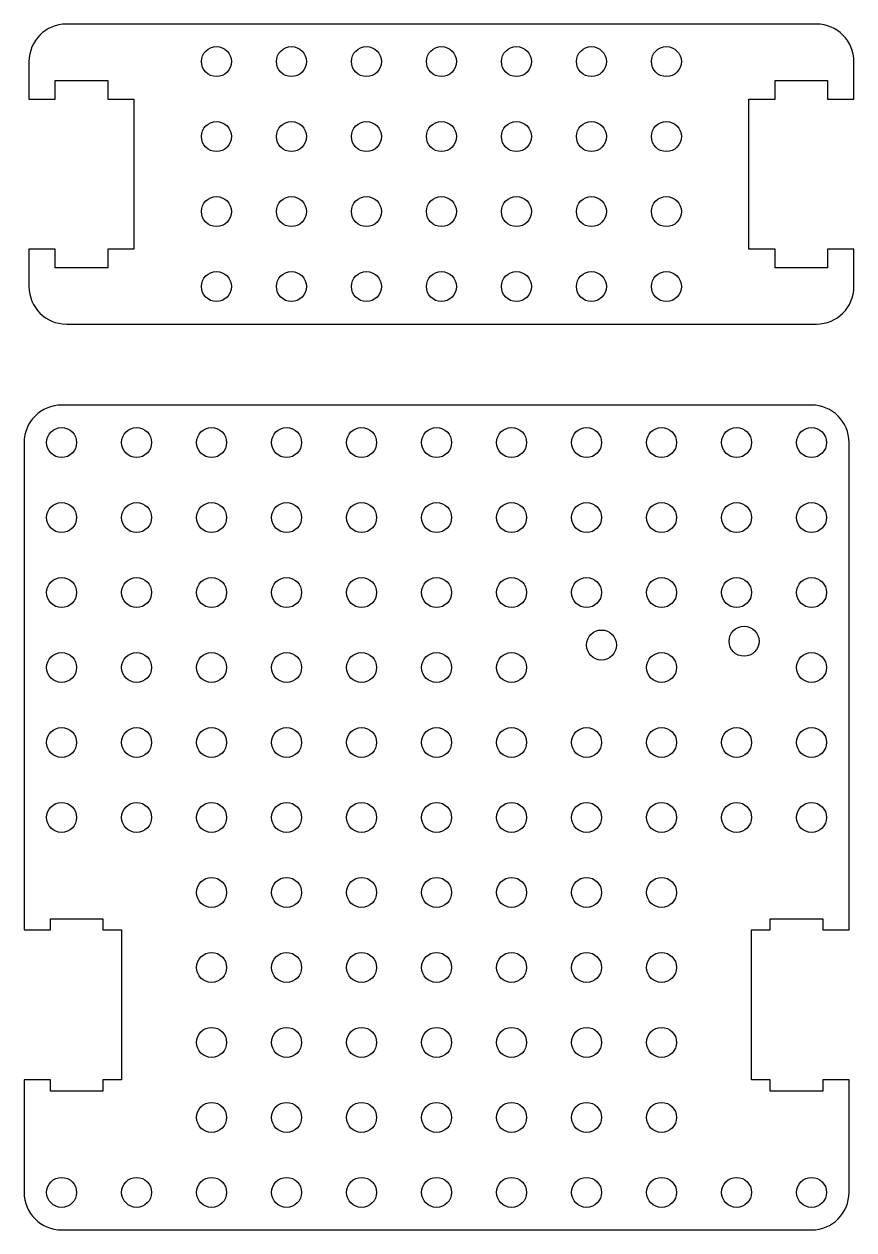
# Model space of a CAD drawing. Extents: x 30 to 266, y 25 to 186.
# Drawn here: x 30 to 140.6, y 25 to 185.8 of the extents above; entities that cross this region are included whole.
import ezdxf

# ---------------------------------------------------------------- set-up
doc = ezdxf.new("R2010")
doc.units = 0
doc.layers.add('Layer_1', color=7, linetype='CONTINUOUS')

msp = doc.modelspace()

# ---------------------------------------------------------------- linework, layer by layer
at = {"layer": 'Layer_1', "color": 7}
for points in [[(135.652643, 185.805716), (35.648956, 185.805716)], [(30.648331, 180.805091), (30.644442, 175.806472), (34.145762, 175.806472), (34.141802, 178.30509), (41.144441, 178.30509), (41.148401, 175.806472), (44.644442, 175.805061), (44.644442, 155.802561), (41.148401, 155.803972), (41.144441, 153.305089), (34.141802, 153.305089), (34.145762, 155.803972), (30.644442, 155.803972), (30.648331, 150.805089)], [(57.644443, 180.805091), (57.644443, 180.805091)], [(67.644443, 180.805085), (67.644443, 180.805085)], [(77.644443, 180.805083), (77.644443, 180.805083)], [(87.644442, 180.805088), (87.644442, 180.805088)], [(97.644442, 180.805085), (97.644442, 180.805085)], [(107.644441, 180.805083), (107.644441, 180.805083)], [(117.644441, 180.80508), (117.644441, 180.80508)], [(140.644443, 150.805089), (140.640548, 155.803972), (137.148048, 155.803972), (137.147201, 153.305089), (130.144562, 153.305089), (130.145409, 155.803972), (126.644437, 155.802561), (126.644437, 175.805061), (130.145409, 175.806472), (130.141797, 178.30509), (137.144435, 178.30509), (137.148048, 175.806472), (140.640548, 175.806472), (140.644443, 180.805091)], [(57.644443, 170.805091), (57.644443, 170.805091)], [(67.644443, 170.805086), (67.644443, 170.805086)], [(77.644443, 170.805083), (77.644443, 170.805083)], [(87.644442, 170.805088), (87.644442, 170.805088)], [(97.644442, 170.805086), (97.644442, 170.805086)], [(107.644441, 170.805083), (107.644441, 170.805083)], [(117.644441, 170.80508), (117.644441, 170.80508)], [(57.644443, 160.805094), (57.644443, 160.805094)], [(67.644442, 160.805089), (67.644442, 160.805089)], [(77.644443, 160.805086), (77.644443, 160.805086)], [(87.644442, 160.805092), (87.644442, 160.805092)], [(97.644442, 160.805089), (97.644442, 160.805089)], [(107.644441, 160.805086), (107.644441, 160.805086)], [(117.644441, 160.805083), (117.644441, 160.805083)], [(57.644443, 150.805095), (57.644443, 150.805095)], [(67.644443, 150.805089), (67.644443, 150.805089)], [(77.644443, 150.805086), (77.644443, 150.805086)], [(87.644442, 150.805092), (87.644442, 150.805092)], [(97.644442, 150.805089), (97.644442, 150.805089)], [(107.644441, 150.805086), (107.644441, 150.805086)], [(117.644441, 150.805083), (117.644441, 150.805083)], [(35.648956, 145.804444), (135.652637, 145.804444)], [(134.999998, 134.999984), (34.999986, 134.999998)], [(29.999999, 130), (29.999999, 65), (33.499998, 64.999997), (33.499998, 66.5), (40.499998, 66.500002), (40.499998, 64.999997), (42.999999, 64.999997), (42.999999, 45), (40.499998, 45), (40.499998, 43.5), (33.499998, 43.5), (33.499998, 45), (29.999999, 44.999995), (29.999999, 30.000013)], [(37.000002, 129.999999), (37.000002, 129.999999)], [(47.000002, 129.999999), (47.000002, 129.999999)], [(57.000002, 129.999999), (57.000002, 129.999999)], [(66.999999, 129.999999), (66.999999, 129.999999)], [(76.999999, 129.999999), (76.999999, 129.999999)], [(86.999998, 129.999999), (86.999998, 129.999999)], [(96.999998, 129.999999), (96.999998, 129.999999)], [(106.999998, 129.999999), (106.999998, 129.999999)], [(117, 129.999999), (117, 129.999999)], [(127, 129.999999), (127, 129.999999)], [(137, 129.999999), (137, 129.999999)], [(37.000002, 119.999999), (37.000002, 119.999999)], [(47.000002, 120.000002), (47.000002, 120.000002)], [(57.000002, 119.999999), (57.000002, 119.999999)], [(67.000002, 119.999999), (67.000002, 119.999999)], [(77.000001, 119.999999), (77.000001, 119.999999)], [(87.000001, 119.999999), (87.000001, 119.999999)], [(97.000001, 120.000002), (97.000001, 120.000002)], [(107, 119.999999), (107, 119.999999)], [(117.000003, 119.999999), (117.000003, 119.999999)], [(127.000003, 119.999999), (127.000003, 119.999999)], [(137.000002, 119.999999), (137.000002, 119.999999)], [(37.000002, 109.999999), (37.000002, 109.999999)], [(47.000002, 109.999999), (47.000002, 109.999999)], [(57.000002, 109.999999), (57.000002, 109.999999)], [(67.000002, 109.999999), (67.000002, 109.999999)], [(77.000001, 109.999999), (77.000001, 109.999999)], [(87.000001, 109.999999), (87.000001, 109.999999)], [(97.000001, 109.999999), (97.000001, 109.999999)], [(107, 109.999999), (107, 109.999999)], [(117.000003, 109.999999), (117.000003, 109.999999)], [(127.000003, 109.999999), (127.000003, 109.999999)], [(137.000002, 109.999999), (137.000002, 109.999999)], [(108.992063, 103.000002), (108.992063, 103.000002)], [(123.999994, 103.499996), (123.999994, 103.499996)], [(37.000002, 99.999999), (37.000002, 99.999999)], [(47.000002, 99.999999), (47.000002, 99.999999)], [(57.000002, 99.999999), (57.000002, 99.999999)], [(66.999999, 99.999999), (66.999999, 99.999999)], [(76.999999, 99.999999), (76.999999, 99.999999)], [(86.999998, 99.999999), (86.999998, 99.999999)], [(96.999998, 99.999999), (96.999998, 99.999999)], [(117, 99.999999), (117, 99.999999)], [(137, 99.999999), (137, 99.999999)], [(37.000002, 90), (37.000002, 90)], [(47.000002, 90), (47.000002, 90)], [(57.000002, 90), (57.000002, 90)], [(66.999999, 90), (66.999999, 90)], [(76.999999, 90), (76.999999, 90)], [(86.999998, 90), (86.999998, 90)], [(96.999998, 90), (96.999998, 90)], [(106.999998, 90), (106.999998, 90)], [(117, 90), (117, 90)], [(127, 90), (127, 90)], [(137, 90), (137, 90)], [(37.000002, 79.999997), (37.000002, 79.999997)], [(47.000002, 79.999997), (47.000002, 79.999997)], [(57.000002, 79.999997), (57.000002, 79.999997)], [(67.000002, 79.999997), (67.000002, 79.999997)], [(77.000001, 79.999997), (77.000001, 79.999997)], [(87.000001, 79.999997), (87.000001, 79.999997)], [(97.000001, 79.999997), (97.000001, 79.999997)], [(107, 79.999997), (107, 79.999997)], [(117.000003, 79.999997), (117.000003, 79.999997)], [(127.000003, 79.999997), (127.000003, 79.999997)], [(137.000002, 79.999997), (137.000002, 79.999997)], [(57.000002, 69.999997), (57.000002, 69.999997)], [(67.000002, 69.999997), (67.000002, 69.999997)], [(73, 69.999992), (73, 69.999992)], [(87.000001, 69.999997), (87.000001, 69.999997)], [(97.000001, 70), (97.000001, 70)], [(107, 69.999997), (107, 69.999997)], [(117.000003, 69.999997), (117.000003, 69.999997)], [(139.999999, 30.000013), (139.999999, 45), (136.499998, 45), (136.499998, 43.5), (129.5, 43.5), (129.5, 45), (127, 45), (127, 64.999997), (129.5, 65), (129.5, 66.5), (136.499998, 66.5), (136.499998, 64.999997), (139.999999, 65)], [(57.000002, 59.999998), (57.000002, 59.999998)], [(66.999999, 59.999998), (66.999999, 59.999998)], [(76.999999, 59.999998), (76.999999, 59.999998)], [(86.999998, 59.999998), (86.999998, 59.999998)], [(96.999998, 59.999998), (96.999998, 59.999998)], [(106.999998, 59.999998), (106.999998, 59.999998)], [(117, 59.999998), (117, 59.999998)], [(57.000002, 49.999998), (57.000002, 49.999998)], [(66.999999, 49.999998), (66.999999, 49.999998)], [(76.999999, 49.999998), (76.999999, 49.999998)], [(86.999998, 49.999998), (86.999998, 49.999998)], [(96.999998, 49.999998), (96.999998, 49.999998)], [(106.999998, 49.999998), (106.999998, 49.999998)], [(117, 49.999998), (117, 49.999998)], [(57.000002, 39.999998), (57.000002, 39.999998)], [(66.999999, 39.999998), (66.999999, 39.999998)], [(76.999999, 39.999998), (76.999999, 39.999998)], [(86.999998, 39.999998), (86.999998, 39.999998)], [(96.999998, 39.999998), (96.999998, 39.999998)], [(106.999998, 39.999998), (106.999998, 39.999998)], [(117, 39.999998), (117, 39.999998)], [(37, 29.999998), (37, 29.999998)], [(47.000002, 29.999998), (47.000002, 29.999998)], [(57.000002, 29.999998), (57.000002, 29.999998)], [(66.999999, 29.999998), (66.999999, 29.999998)], [(76.999999, 29.999998), (76.999999, 29.999998)], [(86.999998, 29.999998), (86.999998, 29.999998)], [(96.999998, 29.999998), (96.999998, 29.999998)], [(106.999998, 29.999998), (106.999998, 29.999998)], [(117, 29.999998), (117, 29.999998)], [(127, 29.999998), (127, 29.999998)], [(137, 29.999998), (137, 29.999998)], [(34.999986, 24.999995), (134.999998, 24.999995)], [(34.999986, 24.999995), (34.999986, 24.999995)]]:
    msp.add_lwpolyline(points, dxfattribs=at)
for points in [[(35.648956, 185.805716), (32.878954, 185.805716), (30.650486, 183.57509), (30.648331, 180.805091)], [(140.644443, 180.805091), (140.6467, 183.57509), (138.422645, 185.805716), (135.652643, 185.805716)], [(53.644443, 180.805091), (53.644443, 181.909663), (54.539873, 182.805097), (55.644443, 182.805097)], [(55.644443, 182.805097), (56.749013, 182.805097), (57.644443, 181.909663), (57.644443, 180.805091)], [(63.644442, 180.805085), (63.644442, 181.909657), (64.539872, 182.805092), (65.644442, 182.805092)], [(65.644442, 182.805092), (66.749012, 182.805092), (67.644443, 181.909657), (67.644443, 180.805085)], [(73.644442, 180.805083), (73.644442, 181.909655), (74.539872, 182.805089), (75.644442, 182.805089)], [(75.644442, 182.805089), (76.749012, 182.805089), (77.644443, 181.909655), (77.644443, 180.805083)], [(83.644441, 180.805088), (83.644441, 181.90966), (84.539871, 182.805094), (85.644441, 182.805094)], [(85.644441, 182.805094), (86.749012, 182.805094), (87.644442, 181.90966), (87.644442, 180.805088)], [(93.644441, 180.805085), (93.644441, 181.909657), (94.539871, 182.805092), (95.644441, 182.805092)], [(95.644441, 182.805092), (96.749011, 182.805092), (97.644442, 181.909657), (97.644442, 180.805085)], [(103.644441, 180.805083), (103.644441, 181.909655), (104.53987, 182.805089), (105.644441, 182.805089)], [(105.644441, 182.805089), (106.749011, 182.805089), (107.644441, 181.909655), (107.644441, 180.805083)], [(113.644441, 180.80508), (113.644441, 181.909652), (114.53987, 182.805086), (115.644441, 182.805086)], [(115.644441, 182.805086), (116.749011, 182.805086), (117.644441, 181.909652), (117.644441, 180.80508)], [(55.644443, 178.805085), (54.539873, 178.805085), (53.644443, 179.700519), (53.644443, 180.805091)], [(57.644443, 180.805091), (57.644443, 179.700519), (56.749013, 178.805085), (55.644443, 178.805085)], [(65.644442, 178.805079), (64.539872, 178.805079), (63.644442, 179.700513), (63.644442, 180.805085)], [(67.644443, 180.805085), (67.644443, 179.700513), (66.749012, 178.805079), (65.644442, 178.805079)], [(75.644442, 178.805076), (74.539872, 178.805076), (73.644442, 179.700511), (73.644442, 180.805083)], [(77.644443, 180.805083), (77.644443, 179.700511), (76.749012, 178.805076), (75.644442, 178.805076)], [(85.644441, 178.805082), (84.539871, 178.805082), (83.644441, 179.700516), (83.644441, 180.805088)], [(87.644442, 180.805088), (87.644442, 179.700516), (86.749012, 178.805082), (85.644441, 178.805082)], [(95.644441, 178.805079), (94.539871, 178.805079), (93.644441, 179.700513), (93.644441, 180.805085)], [(97.644442, 180.805085), (97.644442, 179.700513), (96.749011, 178.805079), (95.644441, 178.805079)], [(105.644441, 178.805076), (104.53987, 178.805076), (103.644441, 179.700511), (103.644441, 180.805083)], [(107.644441, 180.805083), (107.644441, 179.700511), (106.749011, 178.805076), (105.644441, 178.805076)], [(115.644441, 178.805073), (114.53987, 178.805073), (113.644441, 179.700508), (113.644441, 180.80508)], [(117.644441, 180.80508), (117.644441, 179.700508), (116.749011, 178.805073), (115.644441, 178.805073)], [(53.644443, 170.805091), (53.644443, 171.909663), (54.539872, 172.805098), (55.644443, 172.805098)], [(55.644443, 172.805098), (56.749013, 172.805098), (57.644443, 171.909663), (57.644443, 170.805091)], [(63.644443, 170.805086), (63.644443, 171.909658), (64.539872, 172.805092), (65.644443, 172.805092)], [(65.644443, 172.805092), (66.749013, 172.805092), (67.644443, 171.909658), (67.644443, 170.805086)], [(73.644442, 170.805083), (73.644442, 171.909655), (74.539872, 172.805089), (75.644442, 172.805089)], [(75.644442, 172.805089), (76.749012, 172.805089), (77.644443, 171.909655), (77.644443, 170.805083)], [(83.644441, 170.805088), (83.644441, 171.909661), (84.539871, 172.805095), (85.644441, 172.805095)], [(85.644441, 172.805095), (86.749012, 172.805095), (87.644442, 171.909661), (87.644442, 170.805088)], [(93.644441, 170.805086), (93.644441, 171.909658), (94.539871, 172.805092), (95.644441, 172.805092)], [(95.644441, 172.805092), (96.749011, 172.805092), (97.644442, 171.909658), (97.644442, 170.805086)], [(103.644441, 170.805083), (103.644441, 171.909655), (104.53987, 172.805089), (105.644441, 172.805089)], [(105.644441, 172.805089), (106.749011, 172.805089), (107.644441, 171.909655), (107.644441, 170.805083)], [(113.644441, 170.80508), (113.644441, 171.909652), (114.53987, 172.805086), (115.644441, 172.805086)], [(115.644441, 172.805086), (116.749011, 172.805086), (117.644441, 171.909652), (117.644441, 170.80508)], [(55.644443, 168.805085), (54.539872, 168.805085), (53.644443, 169.700519), (53.644443, 170.805091)], [(57.644443, 170.805091), (57.644443, 169.700519), (56.749013, 168.805085), (55.644443, 168.805085)], [(65.644443, 168.805079), (64.539872, 168.805079), (63.644443, 169.700514), (63.644443, 170.805086)], [(67.644443, 170.805086), (67.644443, 169.700514), (66.749013, 168.805079), (65.644443, 168.805079)], [(75.644442, 168.805077), (74.539872, 168.805077), (73.644442, 169.700511), (73.644442, 170.805083)], [(77.644443, 170.805083), (77.644443, 169.700511), (76.749012, 168.805077), (75.644442, 168.805077)], [(85.644441, 168.805082), (84.539871, 168.805082), (83.644441, 169.700516), (83.644441, 170.805088)], [(87.644442, 170.805088), (87.644442, 169.700516), (86.749012, 168.805082), (85.644441, 168.805082)], [(95.644441, 168.805079), (94.539871, 168.805079), (93.644441, 169.700514), (93.644441, 170.805086)], [(97.644442, 170.805086), (97.644442, 169.700514), (96.749011, 168.805079), (95.644441, 168.805079)], [(105.644441, 168.805077), (104.53987, 168.805077), (103.644441, 169.700511), (103.644441, 170.805083)], [(107.644441, 170.805083), (107.644441, 169.700511), (106.749011, 168.805077), (105.644441, 168.805077)], [(115.644441, 168.805074), (114.53987, 168.805074), (113.644441, 169.700508), (113.644441, 170.80508)], [(117.644441, 170.80508), (117.644441, 169.700508), (116.749011, 168.805074), (115.644441, 168.805074)], [(53.644443, 160.805094), (53.644443, 161.909666), (54.539872, 162.805101), (55.644443, 162.805101)], [(55.644443, 162.805101), (56.749013, 162.805101), (57.644443, 161.909666), (57.644443, 160.805094)], [(63.644442, 160.805089), (63.644442, 161.909661), (64.539871, 162.805095), (65.644442, 162.805095)], [(65.644442, 162.805095), (66.749012, 162.805095), (67.644442, 161.909661), (67.644442, 160.805089)], [(73.644442, 160.805086), (73.644442, 161.909658), (74.539872, 162.805092), (75.644442, 162.805092)], [(75.644442, 162.805092), (76.749012, 162.805092), (77.644443, 161.909658), (77.644443, 160.805086)], [(83.644441, 160.805092), (83.644441, 161.909664), (84.539871, 162.805098), (85.644441, 162.805098)], [(85.644441, 162.805098), (86.749012, 162.805098), (87.644442, 161.909664), (87.644442, 160.805092)], [(93.644441, 160.805089), (93.644441, 161.909661), (94.539871, 162.805095), (95.644441, 162.805095)], [(95.644441, 162.805095), (96.749011, 162.805095), (97.644442, 161.909661), (97.644442, 160.805089)], [(103.644441, 160.805086), (103.644441, 161.909658), (104.53987, 162.805092), (105.644441, 162.805092)], [(105.644441, 162.805092), (106.749011, 162.805092), (107.644441, 161.909658), (107.644441, 160.805086)], [(113.644441, 160.805083), (113.644441, 161.909655), (114.53987, 162.805089), (115.644441, 162.805089)], [(115.644441, 162.805089), (116.749011, 162.805089), (117.644441, 161.909655), (117.644441, 160.805083)], [(55.644443, 158.805088), (54.539872, 158.805088), (53.644443, 159.700522), (53.644443, 160.805094)], [(57.644443, 160.805094), (57.644443, 159.700522), (56.749013, 158.805088), (55.644443, 158.805088)], [(65.644442, 158.805082), (64.539871, 158.805082), (63.644442, 159.700517), (63.644442, 160.805089)], [(67.644442, 160.805089), (67.644442, 159.700517), (66.749012, 158.805082), (65.644442, 158.805082)], [(75.644442, 158.80508), (74.539872, 158.80508), (73.644442, 159.700514), (73.644442, 160.805086)], [(77.644443, 160.805086), (77.644443, 159.700514), (76.749012, 158.80508), (75.644442, 158.80508)], [(85.644441, 158.805085), (84.539871, 158.805085), (83.644441, 159.700519), (83.644441, 160.805092)], [(87.644442, 160.805092), (87.644442, 159.700519), (86.749012, 158.805085), (85.644441, 158.805085)], [(95.644441, 158.805082), (94.539871, 158.805082), (93.644441, 159.700517), (93.644441, 160.805089)], [(97.644442, 160.805089), (97.644442, 159.700517), (96.749011, 158.805082), (95.644441, 158.805082)], [(105.644441, 158.80508), (104.53987, 158.80508), (103.644441, 159.700514), (103.644441, 160.805086)], [(107.644441, 160.805086), (107.644441, 159.700514), (106.749011, 158.80508), (105.644441, 158.80508)], [(115.644441, 158.805077), (114.53987, 158.805077), (113.644441, 159.700511), (113.644441, 160.805083)], [(117.644441, 160.805083), (117.644441, 159.700511), (116.749011, 158.805077), (115.644441, 158.805077)], [(53.644443, 150.805095), (53.644443, 151.909667), (54.539873, 152.805101), (55.644443, 152.805101)], [(55.644443, 152.805101), (56.749013, 152.805101), (57.644443, 151.909667), (57.644443, 150.805095)], [(63.644442, 150.805089), (63.644442, 151.909661), (64.539872, 152.805095), (65.644442, 152.805095)], [(65.644442, 152.805095), (66.749012, 152.805095), (67.644443, 151.909661), (67.644443, 150.805089)], [(73.644442, 150.805086), (73.644442, 151.909658), (74.539872, 152.805092), (75.644442, 152.805092)], [(75.644442, 152.805092), (76.749013, 152.805092), (77.644443, 151.909658), (77.644443, 150.805086)], [(83.644441, 150.805092), (83.644441, 151.909664), (84.539871, 152.805098), (85.644441, 152.805098)], [(85.644441, 152.805098), (86.749012, 152.805098), (87.644442, 151.909664), (87.644442, 150.805092)], [(93.644441, 150.805089), (93.644441, 151.909661), (94.539871, 152.805095), (95.644441, 152.805095)], [(95.644441, 152.805095), (96.749011, 152.805095), (97.644442, 151.909661), (97.644442, 150.805089)], [(103.644441, 150.805086), (103.644441, 151.909658), (104.53987, 152.805092), (105.644441, 152.805092)], [(105.644441, 152.805092), (106.749011, 152.805092), (107.644441, 151.909658), (107.644441, 150.805086)], [(113.644441, 150.805083), (113.644441, 151.909655), (114.53987, 152.80509), (115.644441, 152.80509)], [(115.644441, 152.80509), (116.749011, 152.80509), (117.644441, 151.909655), (117.644441, 150.805083)], [(30.648331, 150.805089), (30.650487, 148.034987), (32.878954, 145.804444), (35.648956, 145.804444)], [(55.644443, 148.805088), (54.539873, 148.805088), (53.644443, 149.700523), (53.644443, 150.805095)], [(57.644443, 150.805095), (57.644443, 149.700523), (56.749013, 148.805088), (55.644443, 148.805088)], [(65.644442, 148.805083), (64.539872, 148.805083), (63.644442, 149.700517), (63.644442, 150.805089)], [(67.644443, 150.805089), (67.644443, 149.700517), (66.749012, 148.805083), (65.644442, 148.805083)], [(75.644442, 148.80508), (74.539872, 148.80508), (73.644442, 149.700514), (73.644442, 150.805086)], [(77.644443, 150.805086), (77.644443, 149.700514), (76.749013, 148.80508), (75.644442, 148.80508)], [(85.644441, 148.805086), (84.539871, 148.805086), (83.644441, 149.70052), (83.644441, 150.805092)], [(87.644442, 150.805092), (87.644442, 149.70052), (86.749012, 148.805086), (85.644441, 148.805086)], [(95.644441, 148.805083), (94.539871, 148.805083), (93.644441, 149.700517), (93.644441, 150.805089)], [(97.644442, 150.805089), (97.644442, 149.700517), (96.749011, 148.805083), (95.644441, 148.805083)], [(105.644441, 148.80508), (104.53987, 148.80508), (103.644441, 149.700514), (103.644441, 150.805086)], [(107.644441, 150.805086), (107.644441, 149.700514), (106.749011, 148.80508), (105.644441, 148.80508)], [(115.644441, 148.805077), (114.53987, 148.805077), (113.644441, 149.700511), (113.644441, 150.805083)], [(117.644441, 150.805083), (117.644441, 149.700511), (116.749011, 148.805077), (115.644441, 148.805077)], [(135.652637, 145.804444), (138.42264, 145.804444), (140.646599, 148.034987), (140.644443, 150.805089)], [(34.999986, 134.999998), (32.229989, 134.999998), (29.999999, 132.769983), (29.999999, 130)], [(139.999999, 129.999986), (139.999999, 132.769968), (137.769995, 134.999984), (134.999998, 134.999984)], [(33.000002, 129.999999), (33.000002, 131.104568), (33.895433, 131.999999), (35.000002, 131.999999)], [(35.000002, 131.999999), (36.104572, 131.999999), (37.000002, 131.104568), (37.000002, 129.999999)], [(43.000002, 129.999999), (43.000002, 131.104568), (43.895433, 131.999999), (45.000002, 131.999999)], [(45.000002, 131.999999), (46.104572, 131.999999), (47.000002, 131.104568), (47.000002, 129.999999)], [(53.000002, 129.999999), (53.000002, 131.104568), (53.895432, 131.999999), (55.000002, 131.999999)], [(55.000002, 131.999999), (56.104571, 131.999999), (57.000002, 131.104568), (57.000002, 129.999999)], [(62.999999, 129.999999), (62.999999, 131.104568), (63.895429, 131.999999), (64.999999, 131.999999)], [(64.999999, 131.999999), (66.104568, 131.999999), (66.999999, 131.104568), (66.999999, 129.999999)], [(72.999999, 129.999999), (72.999999, 131.104568), (73.895429, 131.999999), (74.999999, 131.999999)], [(74.999999, 131.999999), (76.104568, 131.999999), (76.999999, 131.104568), (76.999999, 129.999999)], [(82.999998, 129.999999), (82.999998, 131.104568), (83.895429, 131.999999), (84.999998, 131.999999)], [(84.999998, 131.999999), (86.104567, 131.999999), (86.999998, 131.104568), (86.999998, 129.999999)], [(92.999998, 129.999999), (92.999998, 131.104568), (93.895428, 131.999999), (94.999998, 131.999999)], [(94.999998, 131.999999), (96.104567, 131.999999), (96.999998, 131.104568), (96.999998, 129.999999)], [(102.999997, 129.999999), (102.999997, 131.104568), (103.895428, 131.999999), (104.999998, 131.999999)], [(104.999998, 131.999999), (106.104567, 131.999999), (106.999998, 131.104568), (106.999998, 129.999999)], [(113, 129.999999), (113, 131.104568), (113.895431, 131.999999), (115, 131.999999)], [(115, 131.999999), (116.10457, 131.999999), (117, 131.104568), (117, 129.999999)], [(123, 129.999999), (123, 131.104568), (123.89543, 131.999999), (125, 131.999999)], [(125, 131.999999), (126.104569, 131.999999), (127, 131.104568), (127, 129.999999)], [(133, 129.999999), (133, 131.104568), (133.89543, 131.999999), (135, 131.999999)], [(135, 131.999999), (136.104569, 131.999999), (137, 131.104568), (137, 129.999999)], [(35.000002, 127.999999), (33.895433, 127.999999), (33.000002, 128.895429), (33.000002, 129.999999)], [(37.000002, 129.999999), (37.000002, 128.895429), (36.104572, 127.999999), (35.000002, 127.999999)], [(45.000002, 127.999999), (43.895433, 127.999999), (43.000002, 128.895429), (43.000002, 129.999999)], [(47.000002, 129.999999), (47.000002, 128.895429), (46.104572, 127.999999), (45.000002, 127.999999)], [(55.000002, 127.999999), (53.895432, 127.999999), (53.000002, 128.895429), (53.000002, 129.999999)], [(57.000002, 129.999999), (57.000002, 128.895429), (56.104571, 127.999999), (55.000002, 127.999999)], [(64.999999, 127.999999), (63.895429, 127.999999), (62.999999, 128.895429), (62.999999, 129.999999)], [(66.999999, 129.999999), (66.999999, 128.895429), (66.104568, 127.999999), (64.999999, 127.999999)], [(74.999999, 127.999999), (73.895429, 127.999999), (72.999999, 128.895429), (72.999999, 129.999999)], [(76.999999, 129.999999), (76.999999, 128.895429), (76.104568, 127.999999), (74.999999, 127.999999)], [(84.999998, 127.999999), (83.895429, 127.999999), (82.999998, 128.895429), (82.999998, 129.999999)], [(86.999998, 129.999999), (86.999998, 128.895429), (86.104567, 127.999999), (84.999998, 127.999999)], [(94.999998, 127.999999), (93.895428, 127.999999), (92.999998, 128.895429), (92.999998, 129.999999)], [(96.999998, 129.999999), (96.999998, 128.895429), (96.104567, 127.999999), (94.999998, 127.999999)], [(104.999998, 127.999999), (103.895428, 127.999999), (102.999997, 128.895429), (102.999997, 129.999999)], [(106.999998, 129.999999), (106.999998, 128.895429), (106.104567, 127.999999), (104.999998, 127.999999)], [(115, 127.999999), (113.895431, 127.999999), (113, 128.895429), (113, 129.999999)], [(117, 129.999999), (117, 128.895429), (116.10457, 127.999999), (115, 127.999999)], [(125, 127.999999), (123.89543, 127.999999), (123, 128.895429), (123, 129.999999)], [(127, 129.999999), (127, 128.895429), (126.104569, 127.999999), (125, 127.999999)], [(135, 127.999999), (133.89543, 127.999999), (133, 128.895429), (133, 129.999999)], [(137, 129.999999), (137, 128.895429), (136.104569, 127.999999), (135, 127.999999)], [(139.999999, 65), (139.999999, 90.000003), (139.999999, 104.999982), (139.999999, 129.999986)], [(33.000002, 119.999999), (33.000002, 121.104569), (33.895433, 121.999999), (35.000002, 121.999999)], [(35.000002, 121.999999), (36.104572, 121.999999), (37.000002, 121.104569), (37.000002, 119.999999)], [(43.000002, 120.000002), (43.000002, 121.104571), (43.895433, 122.000002), (45.000002, 122.000002)], [(45.000002, 122.000002), (46.104572, 122.000002), (47.000002, 121.104571), (47.000002, 120.000002)], [(53.000002, 119.999999), (53.000002, 121.104569), (53.895432, 121.999999), (55.000002, 121.999999)], [(55.000002, 121.999999), (56.104571, 121.999999), (57.000002, 121.104569), (57.000002, 119.999999)], [(63.000002, 119.999999), (63.000002, 121.104569), (63.895432, 121.999999), (65.000002, 121.999999)], [(65.000002, 121.999999), (66.104571, 121.999999), (67.000002, 121.104569), (67.000002, 119.999999)], [(73.000001, 119.999999), (73.000001, 121.104569), (73.895432, 121.999999), (75.000001, 121.999999)], [(75.000001, 121.999999), (76.104571, 121.999999), (77.000001, 121.104569), (77.000001, 119.999999)], [(83.000001, 119.999999), (83.000001, 121.104569), (83.895431, 121.999999), (85.000001, 121.999999)], [(85.000001, 121.999999), (86.10457, 121.999999), (87.000001, 121.104569), (87.000001, 119.999999)], [(93.000001, 120.000002), (93.000001, 121.104571), (93.895431, 122.000002), (95.000001, 122.000002)], [(95.000001, 122.000002), (96.10457, 122.000002), (97.000001, 121.104571), (97.000001, 120.000002)], [(103, 119.999999), (103, 121.104569), (103.895431, 121.999999), (105, 121.999999)], [(105, 121.999999), (106.10457, 121.999999), (107, 121.104569), (107, 119.999999)], [(113.000003, 119.999999), (113.000003, 121.104569), (113.895433, 121.999999), (115.000003, 121.999999)], [(115.000003, 121.999999), (116.104572, 121.999999), (117.000003, 121.104569), (117.000003, 119.999999)], [(123.000003, 119.999999), (123.000003, 121.104569), (123.895433, 121.999999), (125.000003, 121.999999)], [(125.000003, 121.999999), (126.104572, 121.999999), (127.000003, 121.104569), (127.000003, 119.999999)], [(133.000002, 119.999999), (133.000002, 121.104569), (133.895433, 121.999999), (135.000002, 121.999999)], [(135.000002, 121.999999), (136.104572, 121.999999), (137.000002, 121.104569), (137.000002, 119.999999)], [(35.000002, 117.999999), (33.895433, 117.999999), (33.000002, 118.895429), (33.000002, 119.999999)], [(37.000002, 119.999999), (37.000002, 118.895429), (36.104572, 117.999999), (35.000002, 117.999999)], [(45.000002, 118.000002), (43.895433, 118.000002), (43.000002, 118.895432), (43.000002, 120.000002)], [(47.000002, 120.000002), (47.000002, 118.895432), (46.104572, 118.000002), (45.000002, 118.000002)], [(55.000002, 117.999999), (53.895432, 117.999999), (53.000002, 118.895429), (53.000002, 119.999999)], [(57.000002, 119.999999), (57.000002, 118.895429), (56.104571, 117.999999), (55.000002, 117.999999)], [(65.000002, 117.999999), (63.895432, 117.999999), (63.000002, 118.895429), (63.000002, 119.999999)], [(67.000002, 119.999999), (67.000002, 118.895429), (66.104571, 117.999999), (65.000002, 117.999999)], [(75.000001, 117.999999), (73.895432, 117.999999), (73.000001, 118.895429), (73.000001, 119.999999)], [(77.000001, 119.999999), (77.000001, 118.895429), (76.104571, 117.999999), (75.000001, 117.999999)], [(85.000001, 117.999999), (83.895431, 117.999999), (83.000001, 118.895429), (83.000001, 119.999999)], [(87.000001, 119.999999), (87.000001, 118.895429), (86.10457, 117.999999), (85.000001, 117.999999)], [(95.000001, 118.000002), (93.895431, 118.000002), (93.000001, 118.895432), (93.000001, 120.000002)], [(97.000001, 120.000002), (97.000001, 118.895432), (96.10457, 118.000002), (95.000001, 118.000002)], [(105, 117.999999), (103.895431, 117.999999), (103, 118.895429), (103, 119.999999)], [(107, 119.999999), (107, 118.895429), (106.10457, 117.999999), (105, 117.999999)], [(115.000003, 117.999999), (113.895433, 117.999999), (113.000003, 118.895429), (113.000003, 119.999999)], [(117.000003, 119.999999), (117.000003, 118.895429), (116.104572, 117.999999), (115.000003, 117.999999)], [(125.000003, 117.999999), (123.895433, 117.999999), (123.000003, 118.895429), (123.000003, 119.999999)], [(127.000003, 119.999999), (127.000003, 118.895429), (126.104572, 117.999999), (125.000003, 117.999999)], [(135.000002, 117.999999), (133.895433, 117.999999), (133.000002, 118.895429), (133.000002, 119.999999)], [(137.000002, 119.999999), (137.000002, 118.895429), (136.104572, 117.999999), (135.000002, 117.999999)], [(33.000002, 109.999999), (33.000002, 111.104569), (33.895433, 111.999999), (35.000002, 111.999999)], [(35.000002, 111.999999), (36.104572, 111.999999), (37.000002, 111.104569), (37.000002, 109.999999)], [(43.000002, 109.999999), (43.000002, 111.104569), (43.895433, 111.999999), (45.000002, 111.999999)], [(45.000002, 111.999999), (46.104572, 111.999999), (47.000002, 111.104569), (47.000002, 109.999999)], [(53.000002, 109.999999), (53.000002, 111.104569), (53.895432, 111.999999), (55.000002, 111.999999)], [(55.000002, 111.999999), (56.104571, 111.999999), (57.000002, 111.104569), (57.000002, 109.999999)], [(63.000002, 109.999999), (63.000002, 111.104569), (63.895432, 111.999999), (65.000002, 111.999999)], [(65.000002, 111.999999), (66.104571, 111.999999), (67.000002, 111.104569), (67.000002, 109.999999)], [(73.000001, 109.999999), (73.000001, 111.104569), (73.895432, 111.999999), (75.000001, 111.999999)], [(75.000001, 111.999999), (76.104571, 111.999999), (77.000001, 111.104569), (77.000001, 109.999999)], [(83.000001, 109.999999), (83.000001, 111.104569), (83.895431, 111.999999), (85.000001, 111.999999)], [(85.000001, 111.999999), (86.10457, 111.999999), (87.000001, 111.104569), (87.000001, 109.999999)], [(93.000001, 109.999999), (93.000001, 111.104569), (93.895431, 111.999999), (95.000001, 111.999999)], [(95.000001, 111.999999), (96.10457, 111.999999), (97.000001, 111.104569), (97.000001, 109.999999)], [(103, 109.999999), (103, 111.104569), (103.895431, 111.999999), (105, 111.999999)], [(105, 111.999999), (106.10457, 111.999999), (107, 111.104569), (107, 109.999999)], [(113.000003, 109.999999), (113.000003, 111.104569), (113.895433, 111.999999), (115.000003, 111.999999)], [(115.000003, 111.999999), (116.104572, 111.999999), (117.000003, 111.104569), (117.000003, 109.999999)], [(123.000003, 109.999999), (123.000003, 111.104569), (123.895433, 111.999999), (125.000003, 111.999999)], [(125.000003, 111.999999), (126.104572, 111.999999), (127.000003, 111.104569), (127.000003, 109.999999)], [(133.000002, 109.999999), (133.000002, 111.104569), (133.895433, 111.999999), (135.000002, 111.999999)], [(135.000002, 111.999999), (136.104572, 111.999999), (137.000002, 111.104569), (137.000002, 109.999999)], [(35.000002, 107.999999), (33.895433, 107.999999), (33.000002, 108.895429), (33.000002, 109.999999)], [(37.000002, 109.999999), (37.000002, 108.895429), (36.104572, 107.999999), (35.000002, 107.999999)], [(45.000002, 107.999999), (43.895433, 107.999999), (43.000002, 108.895429), (43.000002, 109.999999)], [(47.000002, 109.999999), (47.000002, 108.895429), (46.104572, 107.999999), (45.000002, 107.999999)], [(55.000002, 107.999999), (53.895432, 107.999999), (53.000002, 108.895429), (53.000002, 109.999999)], [(57.000002, 109.999999), (57.000002, 108.895429), (56.104571, 107.999999), (55.000002, 107.999999)], [(65.000002, 107.999999), (63.895432, 107.999999), (63.000002, 108.895429), (63.000002, 109.999999)], [(67.000002, 109.999999), (67.000002, 108.895429), (66.104571, 107.999999), (65.000002, 107.999999)], [(75.000001, 107.999999), (73.895432, 107.999999), (73.000001, 108.895429), (73.000001, 109.999999)], [(77.000001, 109.999999), (77.000001, 108.895429), (76.104571, 107.999999), (75.000001, 107.999999)], [(85.000001, 107.999999), (83.895431, 107.999999), (83.000001, 108.895429), (83.000001, 109.999999)], [(87.000001, 109.999999), (87.000001, 108.895429), (86.10457, 107.999999), (85.000001, 107.999999)], [(95.000001, 107.999999), (93.895431, 107.999999), (93.000001, 108.895429), (93.000001, 109.999999)], [(97.000001, 109.999999), (97.000001, 108.895429), (96.10457, 107.999999), (95.000001, 107.999999)], [(105, 107.999999), (103.895431, 107.999999), (103, 108.895429), (103, 109.999999)], [(107, 109.999999), (107, 108.895429), (106.10457, 107.999999), (105, 107.999999)], [(115.000003, 107.999999), (113.895433, 107.999999), (113.000003, 108.895429), (113.000003, 109.999999)], [(117.000003, 109.999999), (117.000003, 108.895429), (116.104572, 107.999999), (115.000003, 107.999999)], [(125.000003, 107.999999), (123.895433, 107.999999), (123.000003, 108.895429), (123.000003, 109.999999)], [(127.000003, 109.999999), (127.000003, 108.895429), (126.104572, 107.999999), (125.000003, 107.999999)], [(135.000002, 107.999999), (133.895433, 107.999999), (133.000002, 108.895429), (133.000002, 109.999999)], [(137.000002, 109.999999), (137.000002, 108.895429), (136.104572, 107.999999), (135.000002, 107.999999)], [(104.992063, 103.000002), (104.992063, 104.104572), (105.887493, 105.000002), (106.992063, 105.000002)], [(106.992063, 105.000002), (108.096632, 105.000002), (108.992063, 104.104572), (108.992063, 103.000002)], [(123.999994, 103.499996), (123.999994, 104.604558), (124.895424, 105.499983), (125.999993, 105.499983)], [(125.999993, 105.499983), (127.104562, 105.499983), (127.999993, 104.604558), (127.999993, 103.499996)], [(106.992063, 101.000002), (105.887493, 101.000002), (104.992063, 101.895432), (104.992063, 103.000002)], [(108.992063, 103.000002), (108.992063, 101.895432), (108.096632, 101.000002), (106.992063, 101.000002)], [(125.999993, 101.500002), (124.895424, 101.500002), (123.999994, 102.395428), (123.999994, 103.499996)], [(127.999993, 103.499996), (127.999993, 102.395428), (127.104562, 101.500002), (125.999993, 101.500002)], [(33.000002, 99.999999), (33.000002, 101.104569), (33.895433, 101.999999), (35.000002, 101.999999)], [(35.000002, 101.999999), (36.104572, 101.999999), (37.000002, 101.104569), (37.000002, 99.999999)], [(43.000002, 99.999999), (43.000002, 101.104569), (43.895433, 101.999999), (45.000002, 101.999999)], [(45.000002, 101.999999), (46.104572, 101.999999), (47.000002, 101.104569), (47.000002, 99.999999)], [(53.000002, 99.999999), (53.000002, 101.104569), (53.895432, 101.999999), (55.000002, 101.999999)], [(55.000002, 101.999999), (56.104571, 101.999999), (57.000002, 101.104569), (57.000002, 99.999999)], [(62.999999, 99.999999), (62.999999, 101.104569), (63.895429, 101.999999), (64.999999, 101.999999)], [(64.999999, 101.999999), (66.104568, 101.999999), (66.999999, 101.104569), (66.999999, 99.999999)], [(72.999999, 99.999999), (72.999999, 101.104569), (73.895429, 101.999999), (74.999999, 101.999999)], [(74.999999, 101.999999), (76.104568, 101.999999), (76.999999, 101.104569), (76.999999, 99.999999)], [(82.999998, 99.999999), (82.999998, 101.104569), (83.895429, 101.999999), (84.999998, 101.999999)], [(84.999998, 101.999999), (86.104567, 101.999999), (86.999998, 101.104569), (86.999998, 99.999999)], [(92.999998, 99.999999), (92.999998, 101.104569), (93.895428, 101.999999), (94.999998, 101.999999)], [(94.999998, 101.999999), (96.104567, 101.999999), (96.999998, 101.104569), (96.999998, 99.999999)], [(113, 99.999999), (113, 101.104569), (113.895431, 101.999999), (115, 101.999999)], [(115, 101.999999), (116.10457, 101.999999), (117, 101.104569), (117, 99.999999)], [(133, 99.999999), (133, 101.104569), (133.89543, 101.999999), (135, 101.999999)], [(135, 101.999999), (136.104569, 101.999999), (137, 101.104569), (137, 99.999999)], [(35.000002, 98), (33.895433, 98), (33.000002, 98.89543), (33.000002, 99.999999)], [(37.000002, 99.999999), (37.000002, 98.89543), (36.104572, 98), (35.000002, 98)], [(45.000002, 98), (43.895433, 98), (43.000002, 98.89543), (43.000002, 99.999999)], [(47.000002, 99.999999), (47.000002, 98.89543), (46.104572, 98), (45.000002, 98)], [(55.000002, 98), (53.895432, 98), (53.000002, 98.89543), (53.000002, 99.999999)], [(57.000002, 99.999999), (57.000002, 98.89543), (56.104571, 98), (55.000002, 98)], [(64.999999, 98), (63.895429, 98), (62.999999, 98.89543), (62.999999, 99.999999)], [(66.999999, 99.999999), (66.999999, 98.89543), (66.104568, 98), (64.999999, 98)], [(74.999999, 98), (73.895429, 98), (72.999999, 98.89543), (72.999999, 99.999999)], [(76.999999, 99.999999), (76.999999, 98.89543), (76.104568, 98), (74.999999, 98)], [(84.999998, 98), (83.895429, 98), (82.999998, 98.89543), (82.999998, 99.999999)], [(86.999998, 99.999999), (86.999998, 98.89543), (86.104567, 98), (84.999998, 98)], [(94.999998, 98), (93.895428, 98), (92.999998, 98.89543), (92.999998, 99.999999)], [(96.999998, 99.999999), (96.999998, 98.89543), (96.104567, 98), (94.999998, 98)], [(115, 98), (113.895431, 98), (113, 98.89543), (113, 99.999999)], [(117, 99.999999), (117, 98.89543), (116.10457, 98), (115, 98)], [(135, 98), (133.89543, 98), (133, 98.89543), (133, 99.999999)], [(137, 99.999999), (137, 98.89543), (136.104569, 98), (135, 98)], [(33.000002, 90), (33.000002, 91.104569), (33.895433, 91.999999), (35.000002, 91.999999)], [(35.000002, 91.999999), (36.104572, 91.999999), (37.000002, 91.104569), (37.000002, 90)], [(43.000002, 90), (43.000002, 91.104569), (43.895433, 91.999999), (45.000002, 91.999999)], [(45.000002, 91.999999), (46.104572, 91.999999), (47.000002, 91.104569), (47.000002, 90)], [(53.000002, 90), (53.000002, 91.104569), (53.895432, 91.999999), (55.000002, 91.999999)], [(55.000002, 91.999999), (56.104571, 91.999999), (57.000002, 91.104569), (57.000002, 90)], [(62.999999, 90), (62.999999, 91.104569), (63.895429, 91.999999), (64.999999, 91.999999)], [(64.999999, 91.999999), (66.104568, 91.999999), (66.999999, 91.104569), (66.999999, 90)], [(72.999999, 90), (72.999999, 91.104569), (73.895429, 91.999999), (74.999999, 91.999999)], [(74.999999, 91.999999), (76.104568, 91.999999), (76.999999, 91.104569), (76.999999, 90)], [(82.999998, 90), (82.999998, 91.104569), (83.895429, 91.999999), (84.999998, 91.999999)], [(84.999998, 91.999999), (86.104567, 91.999999), (86.999998, 91.104569), (86.999998, 90)], [(92.999998, 90), (92.999998, 91.104569), (93.895428, 91.999999), (94.999998, 91.999999)], [(94.999998, 91.999999), (96.104567, 91.999999), (96.999998, 91.104569), (96.999998, 90)], [(102.999997, 90), (102.999997, 91.104569), (103.895428, 91.999999), (104.999998, 91.999999)], [(104.999998, 91.999999), (106.104567, 91.999999), (106.999998, 91.104569), (106.999998, 90)], [(113, 90), (113, 91.104569), (113.895431, 91.999999), (115, 91.999999)], [(115, 91.999999), (116.10457, 91.999999), (117, 91.104569), (117, 90)], [(123, 90), (123, 91.104569), (123.89543, 91.999999), (125, 91.999999)], [(125, 91.999999), (126.104569, 91.999999), (127, 91.104569), (127, 90)], [(133, 90), (133, 91.104569), (133.89543, 91.999999), (135, 91.999999)], [(135, 91.999999), (136.104569, 91.999999), (137, 91.104569), (137, 90)], [(35.000002, 88), (33.895433, 88), (33.000002, 88.89543), (33.000002, 90)], [(37.000002, 90), (37.000002, 88.89543), (36.104572, 88), (35.000002, 88)], [(45.000002, 88), (43.895433, 88), (43.000002, 88.89543), (43.000002, 90)], [(47.000002, 90), (47.000002, 88.89543), (46.104572, 88), (45.000002, 88)], [(55.000002, 88), (53.895432, 88), (53.000002, 88.89543), (53.000002, 90)], [(57.000002, 90), (57.000002, 88.89543), (56.104571, 88), (55.000002, 88)], [(64.999999, 88), (63.895429, 88), (62.999999, 88.89543), (62.999999, 90)], [(66.999999, 90), (66.999999, 88.89543), (66.104568, 88), (64.999999, 88)], [(74.999999, 88), (73.895429, 88), (72.999999, 88.89543), (72.999999, 90)], [(76.999999, 90), (76.999999, 88.89543), (76.104568, 88), (74.999999, 88)], [(84.999998, 88), (83.895429, 88), (82.999998, 88.89543), (82.999998, 90)], [(86.999998, 90), (86.999998, 88.89543), (86.104567, 88), (84.999998, 88)], [(94.999998, 88), (93.895428, 88), (92.999998, 88.89543), (92.999998, 90)], [(96.999998, 90), (96.999998, 88.89543), (96.104567, 88), (94.999998, 88)], [(104.999998, 88), (103.895428, 88), (102.999997, 88.89543), (102.999997, 90)], [(106.999998, 90), (106.999998, 88.89543), (106.104567, 88), (104.999998, 88)], [(115, 88), (113.895431, 88), (113, 88.89543), (113, 90)], [(117, 90), (117, 88.89543), (116.10457, 88), (115, 88)], [(125, 88), (123.89543, 88), (123, 88.89543), (123, 90)], [(127, 90), (127, 88.89543), (126.104569, 88), (125, 88)], [(135, 88), (133.89543, 88), (133, 88.89543), (133, 90)], [(137, 90), (137, 88.89543), (136.104569, 88), (135, 88)], [(33.000002, 79.999997), (33.000002, 81.104567), (33.895433, 81.999997), (35.000002, 81.999997)], [(35.000002, 81.999997), (36.104572, 81.999997), (37.000002, 81.104567), (37.000002, 79.999997)], [(43.000002, 79.999997), (43.000002, 81.104567), (43.895433, 81.999997), (45.000002, 81.999997)], [(45.000002, 81.999997), (46.104572, 81.999997), (47.000002, 81.104567), (47.000002, 79.999997)], [(53.000002, 79.999997), (53.000002, 81.104567), (53.895432, 81.999997), (55.000002, 81.999997)], [(55.000002, 81.999997), (56.104571, 81.999997), (57.000002, 81.104567), (57.000002, 79.999997)], [(63.000002, 79.999997), (63.000002, 81.104567), (63.895432, 81.999997), (65.000002, 81.999997)], [(65.000002, 81.999997), (66.104571, 81.999997), (67.000002, 81.104567), (67.000002, 79.999997)], [(73.000001, 79.999997), (73.000001, 81.104567), (73.895432, 81.999997), (75.000001, 81.999997)], [(75.000001, 81.999997), (76.104571, 81.999997), (77.000001, 81.104567), (77.000001, 79.999997)], [(83.000001, 79.999997), (83.000001, 81.104567), (83.895431, 81.999997), (85.000001, 81.999997)], [(85.000001, 81.999997), (86.10457, 81.999997), (87.000001, 81.104567), (87.000001, 79.999997)], [(93.000001, 79.999997), (93.000001, 81.104567), (93.895431, 81.999997), (95.000001, 81.999997)], [(95.000001, 81.999997), (96.10457, 81.999997), (97.000001, 81.104567), (97.000001, 79.999997)], [(103, 79.999997), (103, 81.104567), (103.895431, 81.999997), (105, 81.999997)], [(105, 81.999997), (106.10457, 81.999997), (107, 81.104567), (107, 79.999997)], [(113.000003, 79.999997), (113.000003, 81.104567), (113.895433, 81.999997), (115.000003, 81.999997)], [(115.000003, 81.999997), (116.104572, 81.999997), (117.000003, 81.104567), (117.000003, 79.999997)], [(123.000003, 79.999997), (123.000003, 81.104567), (123.895433, 81.999997), (125.000003, 81.999997)], [(125.000003, 81.999997), (126.104572, 81.999997), (127.000003, 81.104567), (127.000003, 79.999997)], [(133.000002, 79.999997), (133.000002, 81.104567), (133.895433, 81.999997), (135.000002, 81.999997)], [(135.000002, 81.999997), (136.104572, 81.999997), (137.000002, 81.104567), (137.000002, 79.999997)], [(35.000002, 77.999997), (33.895433, 77.999997), (33.000002, 78.895427), (33.000002, 79.999997)], [(37.000002, 79.999997), (37.000002, 78.895427), (36.104572, 77.999997), (35.000002, 77.999997)], [(45.000002, 77.999997), (43.895433, 77.999997), (43.000002, 78.895427), (43.000002, 79.999997)], [(47.000002, 79.999997), (47.000002, 78.895427), (46.104572, 77.999997), (45.000002, 77.999997)], [(55.000002, 77.999997), (53.895432, 77.999997), (53.000002, 78.895427), (53.000002, 79.999997)], [(57.000002, 79.999997), (57.000002, 78.895427), (56.104571, 77.999997), (55.000002, 77.999997)], [(65.000002, 77.999997), (63.895432, 77.999997), (63.000002, 78.895427), (63.000002, 79.999997)], [(67.000002, 79.999997), (67.000002, 78.895427), (66.104571, 77.999997), (65.000002, 77.999997)], [(75.000001, 77.999997), (73.895432, 77.999997), (73.000001, 78.895427), (73.000001, 79.999997)], [(77.000001, 79.999997), (77.000001, 78.895427), (76.104571, 77.999997), (75.000001, 77.999997)], [(85.000001, 77.999997), (83.895431, 77.999997), (83.000001, 78.895427), (83.000001, 79.999997)], [(87.000001, 79.999997), (87.000001, 78.895427), (86.10457, 77.999997), (85.000001, 77.999997)], [(95.000001, 77.999997), (93.895431, 77.999997), (93.000001, 78.895427), (93.000001, 79.999997)], [(97.000001, 79.999997), (97.000001, 78.895427), (96.10457, 77.999997), (95.000001, 77.999997)], [(105, 77.999997), (103.895431, 77.999997), (103, 78.895427), (103, 79.999997)], [(107, 79.999997), (107, 78.895427), (106.10457, 77.999997), (105, 77.999997)], [(115.000003, 77.999997), (113.895433, 77.999997), (113.000003, 78.895427), (113.000003, 79.999997)], [(117.000003, 79.999997), (117.000003, 78.895427), (116.104572, 77.999997), (115.000003, 77.999997)], [(125.000003, 77.999997), (123.895433, 77.999997), (123.000003, 78.895427), (123.000003, 79.999997)], [(127.000003, 79.999997), (127.000003, 78.895427), (126.104572, 77.999997), (125.000003, 77.999997)], [(135.000002, 77.999997), (133.895433, 77.999997), (133.000002, 78.895427), (133.000002, 79.999997)], [(137.000002, 79.999997), (137.000002, 78.895427), (136.104572, 77.999997), (135.000002, 77.999997)], [(53.000002, 69.999997), (53.000002, 71.104567), (53.895432, 71.999997), (55.000002, 71.999997)], [(55.000002, 71.999997), (56.104571, 71.999997), (57.000002, 71.104567), (57.000002, 69.999997)], [(63.000002, 69.999997), (63.000002, 71.104567), (63.895432, 71.999997), (65.000002, 71.999997)], [(65.000002, 71.999997), (66.104571, 71.999997), (67.000002, 71.104567), (67.000002, 69.999997)], [(73, 69.999992), (73, 71.104555), (73.89543, 71.99998), (74.999999, 71.99998)], [(74.999999, 71.99998), (76.104568, 71.99998), (76.999999, 71.104555), (76.999999, 69.999992)], [(83.000001, 69.999997), (83.000001, 71.104567), (83.895431, 71.999997), (85.000001, 71.999997)], [(85.000001, 71.999997), (86.10457, 71.999997), (87.000001, 71.104567), (87.000001, 69.999997)], [(93.000001, 70), (93.000001, 71.10457), (93.895431, 72), (95.000001, 72)], [(95.000001, 72), (96.10457, 72), (97.000001, 71.10457), (97.000001, 70)], [(103, 69.999997), (103, 71.104567), (103.895431, 71.999997), (105, 71.999997)], [(105, 71.999997), (106.10457, 71.999997), (107, 71.104567), (107, 69.999997)], [(113.000003, 69.999997), (113.000003, 71.104567), (113.895433, 71.999997), (115.000003, 71.999997)], [(115.000003, 71.999997), (116.104572, 71.999997), (117.000003, 71.104567), (117.000003, 69.999997)], [(55.000002, 67.999997), (53.895432, 67.999997), (53.000002, 68.895428), (53.000002, 69.999997)], [(57.000002, 69.999997), (57.000002, 68.895428), (56.104571, 67.999997), (55.000002, 67.999997)], [(65.000002, 67.999997), (63.895432, 67.999997), (63.000002, 68.895428), (63.000002, 69.999997)], [(67.000002, 69.999997), (67.000002, 68.895428), (66.104571, 67.999997), (65.000002, 67.999997)], [(74.999999, 67.999999), (73.89543, 67.999999), (73, 68.895424), (73, 69.999992)], [(76.999999, 69.999992), (76.999999, 68.895424), (76.104568, 67.999999), (74.999999, 67.999999)], [(85.000001, 67.999997), (83.895431, 67.999997), (83.000001, 68.895428), (83.000001, 69.999997)], [(87.000001, 69.999997), (87.000001, 68.895428), (86.10457, 67.999997), (85.000001, 67.999997)], [(95.000001, 68), (93.895431, 68), (93.000001, 68.89543), (93.000001, 70)], [(97.000001, 70), (97.000001, 68.89543), (96.10457, 68), (95.000001, 68)], [(105, 67.999997), (103.895431, 67.999997), (103, 68.895428), (103, 69.999997)], [(107, 69.999997), (107, 68.895428), (106.10457, 67.999997), (105, 67.999997)], [(115.000003, 67.999997), (113.895433, 67.999997), (113.000003, 68.895428), (113.000003, 69.999997)], [(117.000003, 69.999997), (117.000003, 68.895428), (116.104572, 67.999997), (115.000003, 67.999997)], [(53.000002, 59.999998), (53.000002, 61.104567), (53.895432, 61.999997), (55.000002, 61.999997)], [(55.000002, 61.999997), (56.104571, 61.999997), (57.000002, 61.104567), (57.000002, 59.999998)], [(62.999999, 59.999998), (62.999999, 61.104567), (63.895429, 61.999997), (64.999999, 61.999997)], [(64.999999, 61.999997), (66.104568, 61.999997), (66.999999, 61.104567), (66.999999, 59.999998)], [(72.999999, 59.999998), (72.999999, 61.104567), (73.895429, 61.999997), (74.999999, 61.999997)], [(74.999999, 61.999997), (76.104568, 61.999997), (76.999999, 61.104567), (76.999999, 59.999998)], [(82.999998, 59.999998), (82.999998, 61.104567), (83.895429, 61.999997), (84.999998, 61.999997)], [(84.999998, 61.999997), (86.104567, 61.999997), (86.999998, 61.104567), (86.999998, 59.999998)], [(92.999998, 59.999998), (92.999998, 61.104567), (93.895428, 61.999997), (94.999998, 61.999997)], [(94.999998, 61.999997), (96.104567, 61.999997), (96.999998, 61.104567), (96.999998, 59.999998)], [(102.999997, 59.999998), (102.999997, 61.104567), (103.895428, 61.999997), (104.999998, 61.999997)], [(104.999998, 61.999997), (106.104567, 61.999997), (106.999998, 61.104567), (106.999998, 59.999998)], [(113, 59.999998), (113, 61.104567), (113.895431, 61.999997), (115, 61.999997)], [(115, 61.999997), (116.10457, 61.999997), (117, 61.104567), (117, 59.999998)], [(55.000002, 57.999998), (53.895432, 57.999998), (53.000002, 58.895428), (53.000002, 59.999998)], [(57.000002, 59.999998), (57.000002, 58.895428), (56.104571, 57.999998), (55.000002, 57.999998)], [(64.999999, 57.999998), (63.895429, 57.999998), (62.999999, 58.895428), (62.999999, 59.999998)], [(66.999999, 59.999998), (66.999999, 58.895428), (66.104568, 57.999998), (64.999999, 57.999998)], [(74.999999, 57.999998), (73.895429, 57.999998), (72.999999, 58.895428), (72.999999, 59.999998)], [(76.999999, 59.999998), (76.999999, 58.895428), (76.104568, 57.999998), (74.999999, 57.999998)], [(84.999998, 57.999998), (83.895429, 57.999998), (82.999998, 58.895428), (82.999998, 59.999998)], [(86.999998, 59.999998), (86.999998, 58.895428), (86.104567, 57.999998), (84.999998, 57.999998)], [(94.999998, 57.999998), (93.895428, 57.999998), (92.999998, 58.895428), (92.999998, 59.999998)], [(96.999998, 59.999998), (96.999998, 58.895428), (96.104567, 57.999998), (94.999998, 57.999998)], [(104.999998, 57.999998), (103.895428, 57.999998), (102.999997, 58.895428), (102.999997, 59.999998)], [(106.999998, 59.999998), (106.999998, 58.895428), (106.104567, 57.999998), (104.999998, 57.999998)], [(115, 57.999998), (113.895431, 57.999998), (113, 58.895428), (113, 59.999998)], [(117, 59.999998), (117, 58.895428), (116.10457, 57.999998), (115, 57.999998)], [(53.000002, 49.999998), (53.000002, 51.104568), (53.895432, 51.999998), (55.000002, 51.999998)], [(55.000002, 51.999998), (56.104571, 51.999998), (57.000002, 51.104568), (57.000002, 49.999998)], [(62.999999, 49.999998), (62.999999, 51.104568), (63.895429, 51.999998), (64.999999, 51.999998)], [(64.999999, 51.999998), (66.104568, 51.999998), (66.999999, 51.104568), (66.999999, 49.999998)], [(72.999999, 49.999998), (72.999999, 51.104568), (73.895429, 51.999998), (74.999999, 51.999998)], [(74.999999, 51.999998), (76.104568, 51.999998), (76.999999, 51.104568), (76.999999, 49.999998)], [(82.999998, 49.999998), (82.999998, 51.104568), (83.895429, 51.999998), (84.999998, 51.999998)], [(84.999998, 51.999998), (86.104567, 51.999998), (86.999998, 51.104568), (86.999998, 49.999998)], [(92.999998, 49.999998), (92.999998, 51.104568), (93.895428, 51.999998), (94.999998, 51.999998)], [(94.999998, 51.999998), (96.104567, 51.999998), (96.999998, 51.104568), (96.999998, 49.999998)], [(102.999997, 49.999998), (102.999997, 51.104568), (103.895428, 51.999998), (104.999998, 51.999998)], [(104.999998, 51.999998), (106.104567, 51.999998), (106.999998, 51.104568), (106.999998, 49.999998)], [(113, 49.999998), (113, 51.104568), (113.895431, 51.999998), (115, 51.999998)], [(115, 51.999998), (116.10457, 51.999998), (117, 51.104568), (117, 49.999998)], [(55.000002, 47.999998), (53.895432, 47.999998), (53.000002, 48.895428), (53.000002, 49.999998)], [(57.000002, 49.999998), (57.000002, 48.895428), (56.104571, 47.999998), (55.000002, 47.999998)], [(64.999999, 47.999998), (63.895429, 47.999998), (62.999999, 48.895428), (62.999999, 49.999998)], [(66.999999, 49.999998), (66.999999, 48.895428), (66.104568, 47.999998), (64.999999, 47.999998)], [(74.999999, 47.999998), (73.895429, 47.999998), (72.999999, 48.895428), (72.999999, 49.999998)], [(76.999999, 49.999998), (76.999999, 48.895428), (76.104568, 47.999998), (74.999999, 47.999998)], [(84.999998, 47.999998), (83.895429, 47.999998), (82.999998, 48.895428), (82.999998, 49.999998)], [(86.999998, 49.999998), (86.999998, 48.895428), (86.104567, 47.999998), (84.999998, 47.999998)], [(94.999998, 47.999998), (93.895428, 47.999998), (92.999998, 48.895428), (92.999998, 49.999998)], [(96.999998, 49.999998), (96.999998, 48.895428), (96.104567, 47.999998), (94.999998, 47.999998)], [(104.999998, 47.999998), (103.895428, 47.999998), (102.999997, 48.895428), (102.999997, 49.999998)], [(106.999998, 49.999998), (106.999998, 48.895428), (106.104567, 47.999998), (104.999998, 47.999998)], [(115, 47.999998), (113.895431, 47.999998), (113, 48.895428), (113, 49.999998)], [(117, 49.999998), (117, 48.895428), (116.10457, 47.999998), (115, 47.999998)], [(53.000002, 39.999998), (53.000002, 41.104568), (53.895432, 41.999998), (55.000002, 41.999998)], [(55.000002, 41.999998), (56.104571, 41.999998), (57.000002, 41.104568), (57.000002, 39.999998)], [(62.999999, 39.999998), (62.999999, 41.104568), (63.895429, 41.999998), (64.999999, 41.999998)], [(64.999999, 41.999998), (66.104568, 41.999998), (66.999999, 41.104568), (66.999999, 39.999998)], [(72.999999, 39.999998), (72.999999, 41.104568), (73.895429, 41.999998), (74.999999, 41.999998)], [(74.999999, 41.999998), (76.104568, 41.999998), (76.999999, 41.104568), (76.999999, 39.999998)], [(82.999998, 39.999998), (82.999998, 41.104568), (83.895429, 41.999998), (84.999998, 41.999998)], [(84.999998, 41.999998), (86.104567, 41.999998), (86.999998, 41.104568), (86.999998, 39.999998)], [(92.999998, 39.999998), (92.999998, 41.104568), (93.895428, 41.999998), (94.999998, 41.999998)], [(94.999998, 41.999998), (96.104567, 41.999998), (96.999998, 41.104568), (96.999998, 39.999998)], [(102.999997, 39.999998), (102.999997, 41.104568), (103.895428, 41.999998), (104.999998, 41.999998)], [(104.999998, 41.999998), (106.104567, 41.999998), (106.999998, 41.104568), (106.999998, 39.999998)], [(113, 39.999998), (113, 41.104568), (113.895431, 41.999998), (115, 41.999998)], [(115, 41.999998), (116.10457, 41.999998), (117, 41.104568), (117, 39.999998)], [(55.000002, 37.999998), (53.895432, 37.999998), (53.000002, 38.895428), (53.000002, 39.999998)], [(57.000002, 39.999998), (57.000002, 38.895428), (56.104571, 37.999998), (55.000002, 37.999998)], [(64.999999, 37.999998), (63.895429, 37.999998), (62.999999, 38.895428), (62.999999, 39.999998)], [(66.999999, 39.999998), (66.999999, 38.895428), (66.104568, 37.999998), (64.999999, 37.999998)], [(74.999999, 37.999998), (73.895429, 37.999998), (72.999999, 38.895428), (72.999999, 39.999998)], [(76.999999, 39.999998), (76.999999, 38.895428), (76.104568, 37.999998), (74.999999, 37.999998)], [(84.999998, 37.999998), (83.895429, 37.999998), (82.999998, 38.895428), (82.999998, 39.999998)], [(86.999998, 39.999998), (86.999998, 38.895428), (86.104567, 37.999998), (84.999998, 37.999998)], [(94.999998, 37.999998), (93.895428, 37.999998), (92.999998, 38.895428), (92.999998, 39.999998)], [(96.999998, 39.999998), (96.999998, 38.895428), (96.104567, 37.999998), (94.999998, 37.999998)], [(104.999998, 37.999998), (103.895428, 37.999998), (102.999997, 38.895428), (102.999997, 39.999998)], [(106.999998, 39.999998), (106.999998, 38.895428), (106.104567, 37.999998), (104.999998, 37.999998)], [(115, 37.999998), (113.895431, 37.999998), (113, 38.895428), (113, 39.999998)], [(117, 39.999998), (117, 38.895428), (116.10457, 37.999998), (115, 37.999998)], [(32.999999, 29.999998), (32.999999, 31.104568), (33.89543, 31.999998), (35, 31.999998)], [(35, 31.999998), (36.104569, 31.999998), (37, 31.104568), (37, 29.999998)], [(43.000002, 29.999998), (43.000002, 31.104568), (43.895433, 31.999998), (45.000002, 31.999998)], [(45.000002, 31.999998), (46.104572, 31.999998), (47.000002, 31.104568), (47.000002, 29.999998)], [(53.000002, 29.999998), (53.000002, 31.104568), (53.895432, 31.999998), (55.000002, 31.999998)], [(55.000002, 31.999998), (56.104571, 31.999998), (57.000002, 31.104568), (57.000002, 29.999998)], [(62.999999, 29.999998), (62.999999, 31.104568), (63.895429, 31.999998), (64.999999, 31.999998)], [(64.999999, 31.999998), (66.104568, 31.999998), (66.999999, 31.104568), (66.999999, 29.999998)], [(72.999999, 29.999998), (72.999999, 31.104568), (73.895429, 31.999998), (74.999999, 31.999998)], [(74.999999, 31.999998), (76.104568, 31.999998), (76.999999, 31.104568), (76.999999, 29.999998)], [(82.999998, 29.999998), (82.999998, 31.104568), (83.895429, 31.999998), (84.999998, 31.999998)], [(84.999998, 31.999998), (86.104567, 31.999998), (86.999998, 31.104568), (86.999998, 29.999998)], [(92.999998, 29.999998), (92.999998, 31.104568), (93.895428, 31.999998), (94.999998, 31.999998)], [(94.999998, 31.999998), (96.104567, 31.999998), (96.999998, 31.104568), (96.999998, 29.999998)], [(102.999997, 29.999998), (102.999997, 31.104568), (103.895428, 31.999998), (104.999998, 31.999998)], [(104.999998, 31.999998), (106.104567, 31.999998), (106.999998, 31.104568), (106.999998, 29.999998)], [(113, 29.999998), (113, 31.104568), (113.895431, 31.999998), (115, 31.999998)], [(115, 31.999998), (116.10457, 31.999998), (117, 31.104568), (117, 29.999998)], [(123, 29.999998), (123, 31.104568), (123.89543, 31.999998), (125, 31.999998)], [(125, 31.999998), (126.104569, 31.999998), (127, 31.104568), (127, 29.999998)], [(133, 29.999998), (133, 31.104568), (133.89543, 31.999998), (135, 31.999998)], [(135, 31.999998), (136.104569, 31.999998), (137, 31.104568), (137, 29.999998)], [(29.999999, 30.000013), (29.999999, 27.230002), (32.229989, 24.999995), (34.999986, 24.999995)], [(35, 27.999998), (33.89543, 27.999998), (32.999999, 28.895429), (32.999999, 29.999998)], [(37, 29.999998), (37, 28.895429), (36.104569, 27.999998), (35, 27.999998)], [(45.000002, 27.999998), (43.895433, 27.999998), (43.000002, 28.895429), (43.000002, 29.999998)], [(47.000002, 29.999998), (47.000002, 28.895429), (46.104572, 27.999998), (45.000002, 27.999998)], [(55.000002, 27.999998), (53.895432, 27.999998), (53.000002, 28.895429), (53.000002, 29.999998)], [(57.000002, 29.999998), (57.000002, 28.895429), (56.104571, 27.999998), (55.000002, 27.999998)], [(64.999999, 27.999998), (63.895429, 27.999998), (62.999999, 28.895429), (62.999999, 29.999998)], [(66.999999, 29.999998), (66.999999, 28.895429), (66.104568, 27.999998), (64.999999, 27.999998)], [(74.999999, 27.999998), (73.895429, 27.999998), (72.999999, 28.895429), (72.999999, 29.999998)], [(76.999999, 29.999998), (76.999999, 28.895429), (76.104568, 27.999998), (74.999999, 27.999998)], [(84.999998, 27.999998), (83.895429, 27.999998), (82.999998, 28.895429), (82.999998, 29.999998)], [(86.999998, 29.999998), (86.999998, 28.895429), (86.104567, 27.999998), (84.999998, 27.999998)], [(94.999998, 27.999998), (93.895428, 27.999998), (92.999998, 28.895429), (92.999998, 29.999998)], [(96.999998, 29.999998), (96.999998, 28.895429), (96.104567, 27.999998), (94.999998, 27.999998)], [(104.999998, 27.999998), (103.895428, 27.999998), (102.999997, 28.895429), (102.999997, 29.999998)], [(106.999998, 29.999998), (106.999998, 28.895429), (106.104567, 27.999998), (104.999998, 27.999998)], [(115, 27.999998), (113.895431, 27.999998), (113, 28.895429), (113, 29.999998)], [(117, 29.999998), (117, 28.895429), (116.10457, 27.999998), (115, 27.999998)], [(125, 27.999998), (123.89543, 27.999998), (123, 28.895429), (123, 29.999998)], [(127, 29.999998), (127, 28.895429), (126.104569, 27.999998), (125, 27.999998)], [(135, 27.999998), (133.89543, 27.999998), (133, 28.895429), (133, 29.999998)], [(134.999998, 24.999995), (137.769995, 24.999967), (139.999999, 27.23003), (139.999999, 30.000013)], [(137, 29.999998), (137, 28.895429), (136.104569, 27.999998), (135, 27.999998)]]:
    msp.add_open_spline(points, degree=3, dxfattribs=at)

doc.saveas('drawing.dxf')
